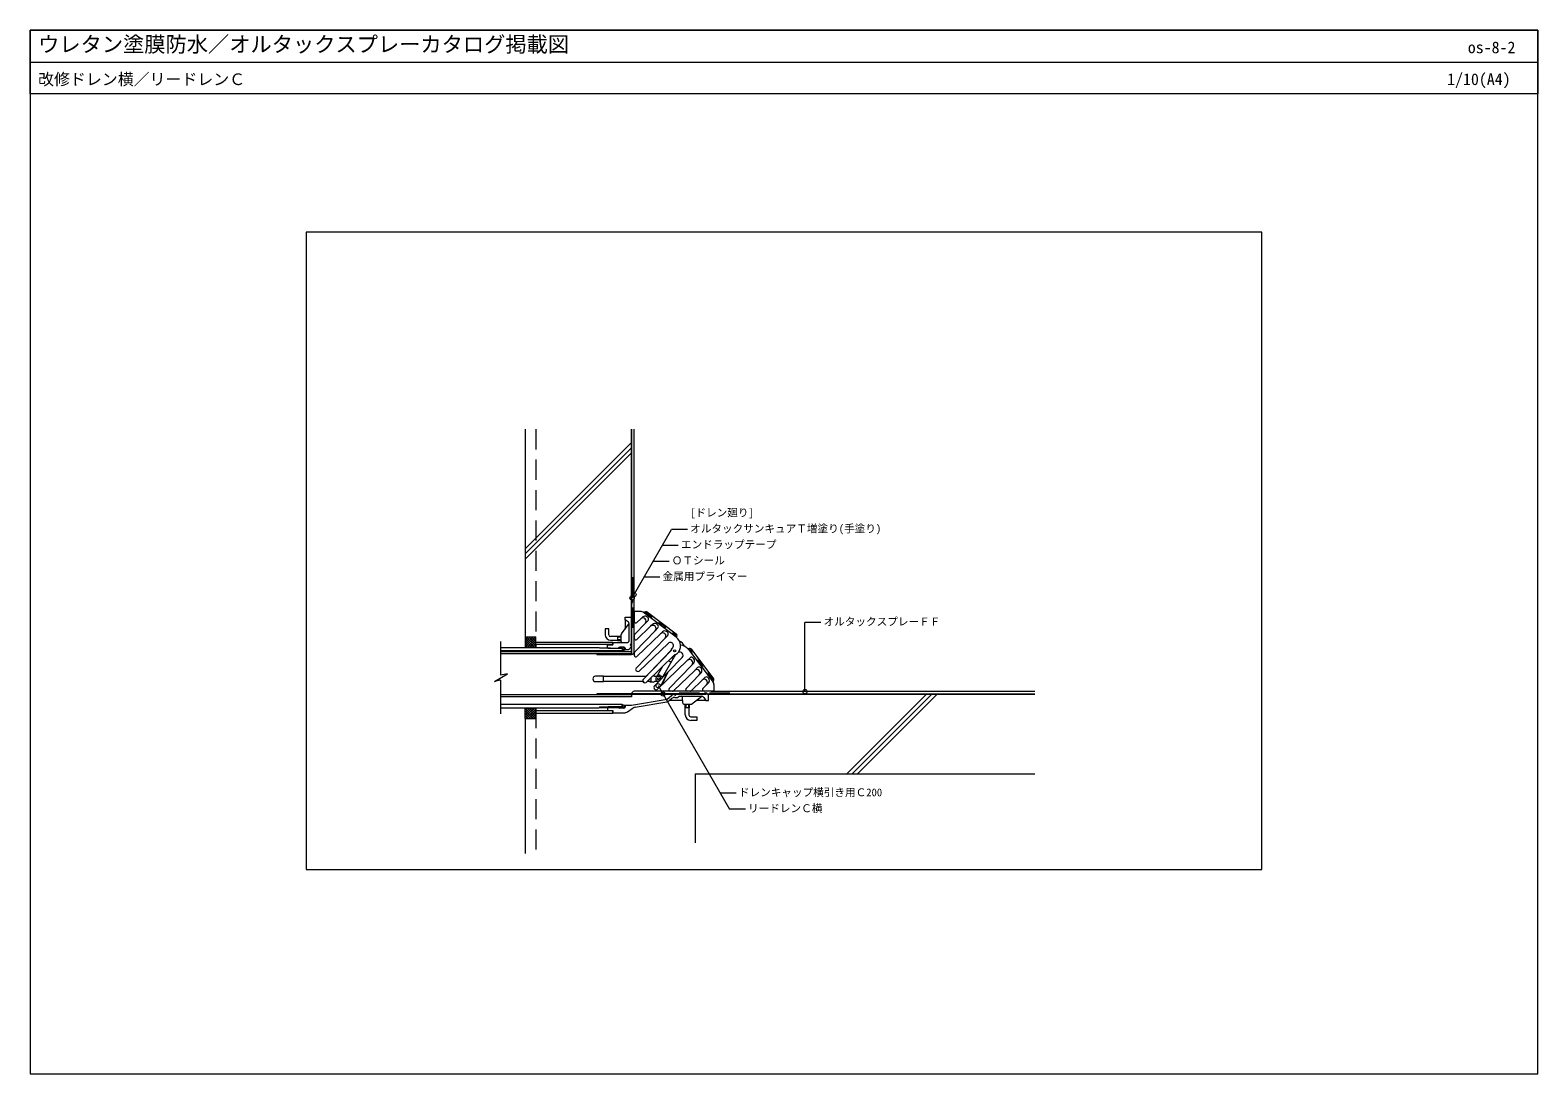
# Model space of a CAD drawing. Units: millimetres, scale not verified. Extents: x -1420 to 1420, y -983 to 983.
import ezdxf
from ezdxf.enums import TextEntityAlignment as Align

# ---------------------------------------------------------------- set-up
doc = ezdxf.new("R2010")
doc.units = ezdxf.units.MM
doc.header["$LTSCALE"] = 3
doc.linetypes.add('USER1', pattern=[19.05, 12.7, -6.35])
for name, color, linetype, lineweight in [('0-0_0', 7, 'Continuous', 18), ('0-1_WAKU', 7, 'Continuous', 18), ('0-3_KANAMONO', 4, 'Continuous', 18), ('0-4_KUTAI', 3, 'Continuous', 18), ('0-5_BOUSUI', 1, 'Continuous', 18), ('0-6_HATCH', 9, 'Continuous', 18), ('0-7_BUHIN', 7, 'Continuous', 9), ('0-8_MOJI', 7, 'Continuous', 18), ('0-9_HAISUI', 7, 'Continuous', 9), ('0-A_RIDOREN', 6, 'Continuous', 18)]:
    doc.layers.add(name, color=color, linetype=linetype, lineweight=lineweight)
doc.styles.add('ＭＳ ゴシック', font='')
doc.styles.get('ＭＳ ゴシック').set_extended_font_data('MS Gothic')

msp = doc.modelspace()

# ---------------------------------------------------------------- linework, layer by layer
at = {"layer": '0-0_0'}
msp.add_line((-1420.07, 922.702), (1419.93, 922.702), dxfattribs=at)
msp.add_lwpolyline([(-900.07, -597.66), (899.93, -597.66), (899.93, 602.34), (-900.07, 602.34)], close=True, dxfattribs=at)
at = {"layer": '0-1_WAKU'}
for points in [[(-1420.07, -982.66), (1419.93, -982.66), (1419.93, 982.702), (-1420.07, 982.702)], [(1419.93, 862.702), (-1420.07, 862.702), (-1420.07, 982.702), (1419.93, 982.702)]]:
    msp.add_lwpolyline(points, close=True, dxfattribs=at)
at = {"layer": '0-3_KANAMONO'}
for p, q in [((-203.272, -160.235), (-265.2, -113.569)), ((-257.008, -113.482), (-203.499, -153.804)), ((-306.17, -154.127), (-291.62, -134.726)), ((-299.57, -127.66), (-299.57, -145.327)), ((-291.57, -165.66), (-291.57, -135.431)), ((-261.297, -134.33), (-281.228, -154.969)), ((-276.986, -132.803), (-269.781, -125.846)), ((-276.986, -164.694), (-251.232, -139.823)), ((-266.14, -122.329), (-270.465, -126.506)), ((-261.297, -134.33), (-256.228, -129.08)), ((-249.003, -122.644), (-259.428, -114.788)), ((-256.698, -123.107), (-258.361, -121.853)), ((-247.591, -136.307), (-251.232, -139.823)), ((-238.149, -137.084), (-239.812, -135.831)), ((-223.591, -141.794), (-234.016, -133.938)), ((-313.57, -159.26), (-326.77, -159.26)), ((-326.77, -166.06), (-313.57, -166.06)), ((-306.57, -160.11), (-313.57, -160.11)), ((-306.57, -165.21), (-313.57, -165.21)), ((-306.57, -168.789), (-306.57, -155.327)), ((-282.07, -157.053), (-282.07, -162.536)), ((-242.748, -148.307), (-281.228, -188.155)), ((-224.199, -162.285), (-278.748, -218.772)), ((-276.986, -196.584), (-232.683, -153.801)), ((-242.748, -148.307), (-237.678, -143.058)), ((-229.042, -150.285), (-233.367, -154.461)), ((-224.199, -162.285), (-219.129, -157.035)), ((-219.599, -151.062), (-221.263, -149.809)), ((-203.373, -157.029), (-208.039, -153.513)), ((-202.528, -160.823), (-202.515, -160.806)), ((-202.528, -160.823), (-202.515, -160.806)), ((-332.57, -180.145), (-311.538, -180.802)), ((-301.57, -179.16), (-309.57, -179.16)), ((-304.686, -186.26), (-299.57, -184.16)), ((-299.57, -181.16), (-299.57, -184.16)), ((-282.07, -190.239), (-282.07, -194.426)), ((-272.637, -224.422), (-218.418, -172.063)), ((-212.758, -185.243), (-265.527, -239.887)), ((-265.527, -239.887), (-213.043, -185.538)), ((-205.448, -193.132), (-259.797, -245.616)), ((-259.797, -245.616), (-205.448, -193.132)), ((-244.332, -252.727), (-191.974, -198.508)), ((-230.399, -238.298), (-204.008, -192.587)), ((-180.734, -182.618), (-180.716, -182.604)), ((-180.146, -183.362), (-133.48, -245.289)), ((-176.94, -183.462), (-173.423, -188.128)), ((-133.393, -237.097), (-173.714, -183.589)), ((-278.395, -223.252), (-276.527, -224.66)), ((-229.001, -215.877), (-240.9, -236.487)), ((-182.196, -204.289), (-238.682, -258.837)), ((-230.481, -250.917), (-218.129, -225.593)), ((-216.495, -257.076), (-173.712, -212.773)), ((-168.218, -222.838), (-208.065, -261.318)), ((-182.196, -204.289), (-176.946, -199.219)), ((-170.195, -209.131), (-174.372, -213.456)), ((-170.973, -199.689), (-169.719, -201.352)), ((-168.218, -222.838), (-162.968, -217.768)), ((-161.704, -203.68), (-153.848, -214.106)), ((-156.995, -218.238), (-155.742, -219.901)), ((-260.313, -234.487), (-340.07, -234.487)), ((-340.07, -243.487), (-265.957, -243.487)), ((-264.002, -245.58), (-265.49, -244.092)), ((-265.49, -244.092), (-264.002, -245.58)), ((-257.593, -243.487), (-252.07, -243.487)), ((-250.07, -243.237), (-250.07, -236.223)), ((-246.72, -232.987), (-246.07, -232.987)), ((-243.834, -233.987), (-236.669, -233.987)), ((-236.669, -243.987), (-243.834, -243.987)), ((-228.99, -235.858), (-237.65, -230.858)), ((-228.74, -235.425), (-237.4, -230.425)), ((-232.584, -252.948), (-220.377, -227.921)), ((-231.77, -237.987), (-231.77, -239.718)), ((-184.604, -257.076), (-159.734, -231.322)), ((-154.24, -241.387), (-174.879, -261.318)), ((-156.217, -227.68), (-159.734, -231.322)), ((-154.24, -241.387), (-148.99, -236.317)), ((-152.714, -257.076), (-145.756, -249.871)), ((-142.239, -246.229), (-146.416, -250.554)), ((-143.017, -236.787), (-141.764, -238.45)), ((-142.555, -229.093), (-134.699, -239.518)), ((-280.404, -291.997), (-220.991, -281.874)), ((-243.162, -258.485), (-244.57, -256.616)), ((-216.269, -279.699), (-211.804, -275.978)), ((-191.037, -279.66), (-216.222, -279.66)), ((-210.149, -262.16), (-214.337, -262.16)), ((-190.695, -284.793), (-191.446, -273.527)), ((-176.963, -262.16), (-182.446, -262.16)), ((-174.037, -286.26), (-154.637, -271.71)), ((-147.57, -279.66), (-165.237, -279.66)), ((-332.57, -293.175), (-311.542, -292.496)), ((-301.57, -294.16), (-309.57, -294.16)), ((-304.686, -287.06), (-299.57, -289.16)), ((-295.013, -300.905), (-284.383, -293.609)), ((-188.699, -286.66), (-175.237, -286.66)), ((-185.97, -306.86), (-185.97, -293.66)), ((-185.12, -286.66), (-185.12, -293.66)), ((-180.02, -286.66), (-180.02, -293.66)), ((-179.17, -293.66), (-179.17, -306.86))]:
    msp.add_line(p, q, dxfattribs=at)
for points in [[(-269.413, -112.16), (-281.27, -112.16), (-282.07, -112.96), (-282.07, -130.645)], [(-293.92, -131.191), (-299.57, -127.66), (-299.57, -122.66), (-287.57, -122.66), (-287.57, -172.66), (-289.295, -174.47)], [(-330.17, -155.86), (-330.17, -144.66), (-336.97, -144.66), (-336.97, -155.86)], [(-306.57, -158.91), (-313.57, -158.91), (-313.57, -166.41), (-306.57, -166.41)], [(-311.57, -181.16), (-311.57, -182.302), (-331.07, -181.692), (-332.57, -180.145), (-332.57, -174.66), (-322.57, -174.66), (-322.57, -170.66), (-296.57, -170.66)], [(-288.57, -176.16), (-287.57, -176.16), (-287.57, -178.16), (-293.07, -184.16), (-299.57, -184.16)], [(-355.07, -243.987), (-340.07, -243.987), (-340.07, -233.987), (-355.07, -233.987)], [(-246.07, -244.987), (-252.07, -244.987), (-252.07, -243.237), (-250.07, -243.237), (-250.07, -236.223)], [(-132.07, -249.502), (-132.07, -261.36), (-132.87, -262.16), (-150.556, -262.16)], [(-206.07, -268.66), (-206.07, -267.66), (-208.07, -267.66), (-220.07, -277.66), (-287.57, -289.16), (-299.57, -289.16), (-299.57, -292.16)], [(-205.402, -273.66), (-200.57, -273.66), (-197.57, -271.66), (-155.342, -271.66)], [(-151.102, -274.01), (-147.57, -279.66), (-142.57, -279.66), (-142.57, -267.66), (-202.57, -267.66), (-204.381, -269.384)], [(-311.57, -292.16), (-311.57, -291.018), (-331.07, -291.627), (-332.57, -293.175), (-332.57, -298.66), (-322.57, -298.66), (-322.57, -302.66), (-300.672, -302.66)], [(-178.82, -286.66), (-178.82, -293.66), (-186.32, -293.66), (-186.32, -286.66)], [(-175.77, -310.26), (-164.57, -310.26), (-164.57, -317.06), (-175.77, -317.06)]]:
    msp.add_lwpolyline(points, dxfattribs=at)
for centre in [(-206.07, -186.16), (-206.07, -186.16), (-206.07, -186.16), (-206.07, -186.16), (-236.57, -238.987), (-236.57, -238.987)]:
    msp.add_circle(centre, 2, dxfattribs=at)
for centre, radius, start, end in [((-269.413, -119.16), 7, 53, 90), ((-260.017, -117.475), 5, 53, 143), ((-296.57, -135.431), 5, 0, 57.99462), ((-279.07, -130.645), 3, 180, 314), ((-265.613, -130.162), 6, 316, 134), ((-261.972, -126.645), 6, 53, 134), ((-261.234, -117.184), 3, 53, 133.40593), ((-259.105, -126.301), 4, 316, 53), ((-247.064, -144.139), 6, 316, 134), ((-247.05, -127.247), 5, 53, 143), ((-243.423, -140.623), 6, 53, 134), ((-240.556, -140.279), 4, 316, 53), ((-235.821, -136.334), 3, 53, 133.40593), ((-221.637, -146.396), 5, 53, 143), ((-326.77, -155.86), 10.2, 180, 270), ((-326.77, -155.86), 3.4, 180, 270), ((-304.57, -155.327), 2, 143.1301, 180), ((-304.57, -168.789), 2, 180, 249.31769), ((-296.57, -165.66), 5, 270, 0), ((-279.07, -157.053), 3, 136, 180), ((-279.07, -162.536), 3, 180, 314), ((-228.515, -158.117), 6, 316, 134), ((-224.874, -154.601), 6, 53, 134), ((-222.007, -154.257), 4, 316, 53), ((-214.25, -176.379), 6, 309.90724, 134), ((-209.844, -155.909), 3, 53, 133.40593), ((-206.508, -157.797), 5, 323, 53), ((-205.178, -159.425), 3, 332.59407, 53), ((-215.61, -176.607), 20.5, 314.93567, 53), ((-206.07, -186.16), 20.5, 25.81623, 64.18377), ((-309.57, -181.16), 2, 90, 180), ((-301.57, -181.16), 2, 0, 90), ((-288.57, -175.16), 1, 136.39718, 270), ((-279.07, -190.239), 3, 136, 180), ((-279.07, -194.426), 3, 180, 314), ((-206.07, -186.16), 7, 135.1101, 174.90139), ((-206.07, -186.16), 6.75, 129.90724, 172.19507), ((-196.518, -195.699), 20.5, 128.10118, 135.06433), ((-206.07, -186.16), 7, 275.09861, 314.8899), ((-196.29, -194.34), 6, 316, 122.09387), ((-196.518, -195.699), 20.5, 37, 86.18836), ((-179.336, -185.268), 3, 37, 117.40593), ((-177.707, -186.598), 5, 37, 127), ((-174.167, -202.096), 4, 37, 134), ((-175.819, -189.934), 3, 316.59407, 37), ((-166.307, -201.727), 5, 307, 37), ((-276.59, -220.856), 3, 136, 233), ((-274.721, -222.264), 3, 233, 314), ((-211.958, -196.357), 10, 236.72058, 270), ((-208.07, -189.624), 10, 249.75378, 270), ((-178.028, -208.605), 6, 316, 134), ((-174.511, -204.963), 6, 316, 37), ((-164.05, -227.154), 6, 316, 134), ((-160.189, -220.645), 4, 37, 134), ((-160.533, -223.512), 6, 316, 37), ((-156.244, -215.911), 3, 316.59407, 37), ((-147.157, -227.139), 5, 307, 37), ((-355.07, -238.987), 5, 90, 270), ((-263.369, -241.971), 3, 136, 225), ((-263.369, -241.971), 3, 136, 225), ((-261.881, -243.458), 3, 225, 314), ((-261.881, -243.458), 3, 225, 314), ((-246.07, -235.987), 3, 41.81031, 90), ((-246.07, -241.987), 3, 270, 318.18969), ((-242.174, -254.811), 3, 136, 217), ((-236.57, -238.987), 5, 150, 278.38376), ((-236.669, -238.987), 5, 11.53696, 90), ((-236.669, -238.987), 5, 270, 279.74148), ((-150.072, -245.703), 6, 316, 134), ((-146.212, -239.194), 4, 37, 134), ((-146.556, -242.061), 6, 316, 37), ((-137.095, -241.323), 3, 316.59407, 37), ((-137.386, -240.106), 5, 307, 37), ((-139.07, -249.502), 7, 360, 37), ((-240.766, -256.679), 3, 217, 314), ((-222.671, -272.016), 10, 279.66867, 309.80557), ((-214.337, -259.16), 3, 136, 270), ((-205.402, -283.66), 10, 90, 129.80557), ((-210.149, -259.16), 3, 270, 314), ((-205.07, -268.66), 1, 180, 313.60282), ((-193.441, -273.66), 2, 3.81407, 90), ((-182.446, -259.16), 3, 136, 270), ((-176.963, -259.16), 3, 270, 314), ((-155.342, -276.66), 5, 32.00538, 90), ((-150.556, -259.16), 3, 136, 270), ((-309.57, -292.16), 2, 180, 270), ((-301.57, -292.16), 2, 270, 0), ((-300.672, -292.66), 10, 270, 304.46107), ((-278.724, -301.854), 10, 99.66867, 124.46107), ((-188.699, -284.66), 2, 183.81407, 270), ((-175.77, -306.86), 10.2, 180, 270), ((-175.77, -306.86), 3.4, 180, 270), ((-175.237, -284.66), 2, 270, 306.8699)]:
    msp.add_arc(centre, radius, start, end, dxfattribs=at)
at = {"layer": '0-4_KUTAI'}
for p, q in [((-487.57, 231.067), (-487.57, -159.66)), ((-287.57, 231.067), (-287.57, -122.66)), ((-487.57, -159.66), (-467.57, -159.66)), ((-467.57, -169.66), (-467.57, -159.66)), ((-142.57, -267.66), (472.43, -267.66)), ((-467.57, -303.66), (-467.57, -313.66)), ((-487.57, -313.66), (-487.57, -567.66)), ((-487.57, -313.66), (-467.57, -313.66)), ((-167.57, -417.66), (472.43, -417.66)), ((-167.57, -417.66), (-167.57, -547.66))]:
    msp.add_line(p, q, dxfattribs=at)
at = {"layer": '0-4_KUTAI', "linetype": 'USER1'}
for p, q in [((-467.57, 231.067), (-467.57, -159.66)), ((-467.57, -293.718), (-467.57, -567.66))]:
    msp.add_line(p, q, dxfattribs=at)
at = {"layer": '0-5_BOUSUI', "linetype": 'USER1'}
for p, q in [((-284.57, -142.66), (-284.57, -42.66)), ((-197.57, -265.16), (-97.57, -265.16))]:
    msp.add_line(p, q, dxfattribs=at)
at = {"layer": '0-5_BOUSUI'}
for p, q in [((-487.57, -159.66), (-487.57, -179.66)), ((-467.57, -174.16), (-467.57, -179.66)), ((-487.57, -313.66), (-487.57, -293.66)), ((-467.57, -299.16), (-467.57, -293.66))]:
    msp.add_line(p, q, dxfattribs=at)
for points in [[(-287.07, -193.06), (-287.07, -92.66), (-287.57, -92.66), (-287.57, 231.067)], [(-282.07, -188.06), (-282.07, -92.535), (-282.57, -82.535), (-282.57, 231.067)], [(472.43, -267.66), (-147.57, -267.66), (-147.57, -267.16), (-287.07, -267.16)], [(472.43, -262.66), (-137.445, -262.66), (-147.445, -262.16), (-282.07, -262.16)]]:
    msp.add_lwpolyline(points, dxfattribs=at)
for centre, radius, start, end in [((-289.199, -92.839), 4.219, 300.29798, 67.29489), ((-287.07, -188.06), 5, 270, 0), ((-282.07, -267.16), 5, 90, 180), ((-147.491, -269.813), 4.421, 29.15241, 143.11318)]:
    msp.add_arc(centre, radius, start, end, dxfattribs=at)
at = {"layer": '0-6_HATCH'}
for p, q in [((-487.57, 6.281), (-287.57, 206.281)), ((-487.57, -3.619), (-287.57, 196.381)), ((-487.57, -13.518), (-287.57, 186.482)), ((-287.57, -89.663), (-287.121, -89.167)), ((-287.57, -89.202), (-285.281, -91.274)), ((-287.57, -91.083), (-286.346, -89.73)), ((-287.57, -92.503), (-285.718, -90.455)), ((-287.57, -90.487), (-284.98, -92.831)), ((-287.57, -91.771), (-285.135, -93.974)), ((-287.07, -93.37), (-285.249, -91.356)), ((-287.07, -94.79), (-284.994, -92.494)), ((-287.07, -93.508), (-285.522, -94.909)), ((-287.07, -96.209), (-285.178, -94.118)), ((-287.07, -94.793), (-286.084, -95.685)), ((-287.07, -96.077), (-286.808, -96.315)), ((-487.57, -160.908), (-486.323, -159.66)), ((-487.57, -165.398), (-481.832, -159.66)), ((-487.57, -169.888), (-477.342, -159.66)), ((-487.57, -174.378), (-472.852, -159.66)), ((-487.57, -178.868), (-468.362, -159.66)), ((-469.972, -179.66), (-487.57, -162.061)), ((-474.462, -179.66), (-487.57, -166.551)), ((-467.57, -177.571), (-485.482, -159.66)), ((-483.872, -179.66), (-467.57, -163.358)), ((-467.57, -173.081), (-480.991, -159.66)), ((-479.382, -179.66), (-467.57, -167.849)), ((-467.57, -168.591), (-476.501, -159.66)), ((-467.57, -164.101), (-472.011, -159.66)), ((-478.952, -179.66), (-487.57, -171.041)), ((-483.442, -179.66), (-487.57, -175.532)), ((-474.892, -179.66), (-467.57, -172.339)), ((-470.401, -179.66), (-467.57, -176.829)), ((-311.512, -180.681), (-310.05, -179.218)), ((-310.527, -180.855), (-311.273, -180.11)), ((-305.892, -181), (-307.732, -179.16)), ((-307.298, -180.956), (-305.501, -179.16)), ((-304.686, -182.835), (-301.074, -179.223)), ((-301.812, -185.08), (-304.686, -182.206)), ((-299.57, -182.832), (-303.242, -179.16)), ((-302.879, -185.518), (-299.57, -182.209)), ((-150.091, -267.16), (-150.59, -266.661)), ((-150.222, -267.16), (-148.595, -265.533)), ((-148.744, -267.16), (-149.837, -266.067)), ((-146.897, -267.66), (-148.925, -265.632)), ((-148.875, -267.16), (-147.123, -265.408)), ((-145.55, -267.66), (-147.806, -265.404)), ((-147.57, -267.202), (-146.014, -265.646)), ((-146.681, -267.66), (-145.11, -266.089)), ((-144.203, -267.66), (-146.309, -265.554)), ((-145.334, -267.66), (-144.363, -266.689)), ((-143.987, -267.66), (-143.763, -267.437)), ((118.424, -417.66), (268.424, -267.66)), ((128.323, -417.66), (278.323, -267.66)), ((138.223, -417.66), (288.223, -267.66)), ((-469.972, -293.66), (-487.57, -311.259)), ((-474.462, -293.66), (-487.57, -306.768)), ((-478.952, -293.66), (-487.57, -302.278)), ((-483.442, -293.66), (-487.57, -297.788)), ((-487.57, -294.452), (-468.362, -313.66)), ((-487.57, -298.942), (-472.852, -313.66)), ((-487.57, -303.432), (-477.342, -313.66)), ((-487.57, -307.922), (-481.832, -313.66)), ((-467.57, -295.749), (-485.482, -313.66)), ((-483.872, -293.66), (-467.57, -309.961)), ((-467.57, -300.239), (-480.991, -313.66)), ((-479.382, -293.66), (-467.57, -305.471)), ((-467.57, -304.729), (-476.501, -313.66)), ((-474.892, -293.66), (-467.57, -300.981)), ((-467.57, -309.219), (-472.011, -313.66)), ((-470.401, -293.66), (-467.57, -296.491)), ((-311.442, -292.864), (-311.059, -292.481)), ((-309.476, -294.16), (-311.152, -292.484)), ((-308.248, -294.16), (-306.424, -292.336)), ((-304.986, -294.16), (-306.798, -292.348)), ((-304.686, -290.598), (-302.178, -288.09)), ((-300.696, -293.959), (-304.686, -289.969)), ((-303.758, -294.16), (-299.57, -289.972)), ((-299.57, -290.595), (-302.005, -288.161)), ((-487.57, -312.412), (-486.323, -313.66))]:
    msp.add_line(p, q, dxfattribs=at)
at = {"layer": '0-7_BUHIN'}
for points in [[(-533.266, -304.422), (-533.266, -241.539), (-545.432, -243.684), (-521.1, -229.636), (-533.266, -231.781), (-533.266, -168.22)], [(-533.266, -179.66), (-348.786, -179.66), (-304.686, -181.038), (-304.686, -186.26), (-533.266, -186.26)], [(-304.686, -182.517), (-347.437, -181.181), (-348.306, -179.675)], [(-533.266, -293.66), (-348.786, -293.66), (-304.686, -292.282), (-304.686, -287.06), (-533.266, -287.06)], [(-304.686, -290.803), (-347.437, -292.139), (-348.306, -293.645)]]:
    msp.add_lwpolyline(points, dxfattribs=at)
at = {"layer": '0-8_MOJI'}
for p, q in [((-286.235, -86.492), (-211.855, 42.337)), ((-181.855, 42.337), (-211.855, 42.337)), ((-199.176, 12.337), (-229.176, 12.337)), ((-216.496, -17.663), (-246.496, -17.663)), ((-233.817, -47.663), (-263.817, -47.663)), ((69.471, -132.862), (39.471, -132.862)), ((39.471, -262.766), (39.471, -132.862)), ((-237.135, -251.63), (-102.749, -484.392)), ((-90.07, -454.392), (-120.07, -454.392)), ((-72.749, -484.392), (-102.749, -484.392))]:
    msp.add_line(p, q, dxfattribs=at)
for centre in [(-286.235, -86.492), (-282.57, -80.145), (-237.135, -251.63), (-228.04, -267.383), (39.471, -262.766)]:
    msp.add_circle(centre, 4, dxfattribs=at)
at = {"layer": '0-9_HAISUI'}
for points in [[(-467.57, -169.66), (-322.57, -169.66), (-322.57, -174.16), (-467.57, -174.16)], [(-467.57, -303.66), (-322.57, -303.66), (-322.57, -299.16), (-467.57, -299.16)]]:
    msp.add_lwpolyline(points, close=True, dxfattribs=at)
at = {"layer": '0-A_RIDOREN'}
for p, q in [((-352.57, -192.36), (-352.57, -192.01)), ((-352.57, -267.86), (-352.57, -268.21)), ((-287.57, -267.86), (-287.57, -268.21))]:
    msp.add_line(p, q, dxfattribs=at)
for points in [[(-352.57, -193.06), (-287.07, -193.06), (-287.07, -92.66), (-287.57, -92.66), (-287.57, -192.36), (-352.57, -192.36)], [(-352.57, -267.86), (-287.57, -267.86), (-287.57, -267.66), (-147.57, -267.66), (-147.57, -267.16), (-287.57, -267.16), (-352.57, -267.16)]]:
    msp.add_lwpolyline(points, close=True, dxfattribs=at)
for points in [[(-533.266, -187.21), (-287.57, -187.21), (-287.57, -192.01), (-533.266, -192.01)], [(-533.266, -268.21), (-287.57, -268.21), (-287.57, -273.01), (-533.266, -273.01)]]:
    msp.add_lwpolyline(points, dxfattribs=at)

# ---------------------------------------------------------------- texts
at = {"layer": '0-1_WAKU', "style": 'ＭＳ ゴシック'}
for s, height, p in [('ウレタン塗膜防水／オルタックスプレーカタログ掲載図', 29.33, (-1405.07, 932.702)), ('os-8-2', 21.99, (1287.975, 932.702)), ('改修ドレン横／リードレンＣ', 21.99, (-1405.07, 872.702)), ('1/10(A4)', 21.99, (1248.991, 872.702))]:
    msp.add_text(s, height=height, dxfattribs=at).set_placement(p, align=Align.BOTTOM_LEFT)
at = {"layer": '0-8_MOJI', "style": 'ＭＳ ゴシック'}
for s, p in [('[ドレン廻り]', (-176.855, 62.337)), ('オルタックサンキュアＴ増塗り(手塗り)', (-176.855, 32.337)), ('エンドラップテープ', (-194.176, 2.337)), ('ＯＴシール', (-211.496, -27.663)), ('金属用プライマー', (-228.817, -57.663)), ('オルタックスプレーＦＦ', (74.471, -142.862)), ('ドレンキャップ横引き用Ｃ200', (-85.07, -464.392)), ('リードレンＣ横', (-67.749, -494.392))]:
    msp.add_text(s, height=14.66, dxfattribs=at).set_placement(p, align=Align.BOTTOM_LEFT)

doc.saveas('drawing.dxf')
